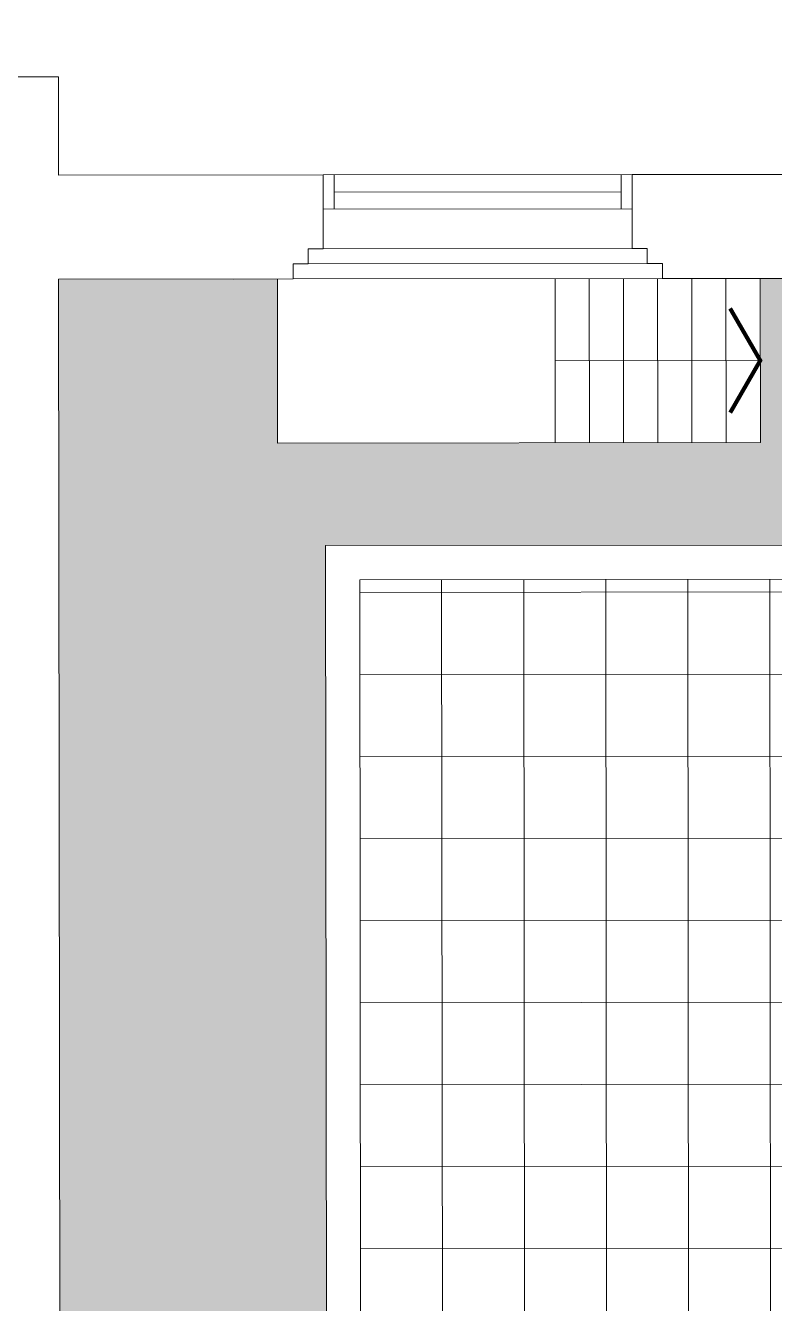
# Model space of a CAD drawing. Header units: millimetres. Extents: x 930469 to 1523124, y -120375 to 411163.
# Drawn here: x 1358767 to 1364242, y 120963 to 130308 of the extents above; entities that cross this region are included whole.
import ezdxf

# ---------------------------------------------------------------- set-up
doc = ezdxf.new("R2010")
doc.units = ezdxf.units.MM
doc.layers.get('0').update_dxf_attribs({"color": 8, "lineweight": 0})
for name, color, linetype, lineweight in [('Dia vat', 8, 'Continuous', 0), ('Xref Landscape 48lythuongkiet 2020 06 01$0$1', 8, 'Continuous', 0), ('Xref Landscape 48lythuongkiet 2020 06 01$0$HATCH', 8, 'Continuous', 0), ('Xref Landscape 48lythuongkiet 2020 06 01$0$MANH', 8, 'Continuous', 0), ('Xref Landscape 48lythuongkiet 2020 06 01$0$NETTHAY', 8, 'Continuous', 0)]:
    doc.layers.add(name, color=color, linetype=linetype, lineweight=lineweight)

# ---------------------------------------------------------------- blocks, each defined once
blk = doc.blocks.new('Xref Landscape 48lythuongkiet 2020 06 01$0$45 LTK')
at = {"layer": 'Xref Landscape 48lythuongkiet 2020 06 01$0$HATCH'}
h = blk.add_hatch(dxfattribs=at)
h.set_pattern_fill('OPGACH04', color=256, scale=79.99999999999989, angle=-6.212020862233431e-17, style=0)
h.set_pattern_definition([(44.99999999999999, (-747057.9779961099, 478711.1090431203), (4.29101199017623e-14, 452.5483399593919), [960.0000000000038, -320.0000000000012]), (134.9999999999999, (-746831.7038279764, 478937.3832135201), (4.29101199017623e-14, 452.5483399593919), [959.9999999999974, -319.9999999999991])])
h.paths.add_polyline_path([(30645.21717822517, -3620.764974119083), (30700.00000047695, -3652.393849852378), (30700.00000047701, 354.9999928465695), (28749.99999976176, 354.999991892837), (28749.99999892712, -12485.0000000018), (30915.00000095356, -12485.0000081071), (30915.00000059622, -10534.9999985699), (30645.21717798733, -10535.00000572292)])
h.paths.add_polyline_path([(34490.00000083447, -10535.00000715349), (30915.00000059622, -10534.9999985699), (30915.00000095356, -12485.0000081071), (34490.00000262284, -12485.00000715337)])
h.paths.add_polyline_path([(38030.50000309979, -11735.00000333972), (36400.00000047695, -11735.00000572199), (36400.00000035798, -10535.00000667659), (34490.00000083447, -10535.00000715349), (34489.99999976181, -13685.00000000087), (38030.50000035716, -13684.99999380199)])
h.paths.add_polyline_path([(41905.50000059587, -11734.9999995231), (38030.50000309979, -11735.00000333972), (38030.50000035716, -13684.99999380199), (41905.50000143005, -13685.00000953709)])
h.paths.add_polyline_path([(45546.00000071511, -10534.9999947566), (43600.000001073, -10535.0000076298), (43599.99999976211, -11734.99999809399), (41905.50000059587, -11734.9999995231), (41905.50000143005, -13685.00000953709), (45546.0000008347, -13685.00000762934)])
h.paths.add_polyline_path([(49178.19607818144, -10535.00000763027), (45546.00000071511, -10534.9999947566), (45545.99999976193, -12485.00000524515), (49178.11417269739, -12484.99999952497)])
h.paths.add_polyline_path([(51249.99999928486, 354.9999990459182), (49300.00000095391, 354.9999938002438), (49299.99999892697, -3652.393845083134), (49354.78282320462, -3620.764973641315), (49354.7828224898, -10535.00000715296), (49178.19607818144, -10535.00000763027), (49178.11417269739, -12484.99999952497), (51250.00000286088, -12485.00000047771)])
h.paths.add_polyline_path([(51250.00000047678, 3394.99999952229), (54435.00000190755, 3394.999999044521), (54435.00000083444, 4145.000000475906), (50899.99999833104, 4144.999991892837), (50900.00000047692, 5345.000001906417), (49300.00000107309, 5344.999999999069), (49300.00000095391, 354.9999938002438), (51249.99999928486, 354.9999990459182)])
h.paths.add_polyline_path([(58865.00000071546, 5344.999998091778), (57984.99999856905, 5345.000002859684), (55285.00000238395, 5344.999990937358), (54434.99999999985, 5344.999995229824), (54435.00000190755, 3394.999999044521), (58864.99999904653, 3395.000000475033)])
h.paths.add_polyline_path([(63235.00000047704, 5344.999999999127), (62254.99999999971, 5344.999993802165), (59555.00000071526, 5344.999992844707), (58865.00000071546, 5344.999998091778), (58864.99999904653, 3395.000000475033), (63234.99999988088, 3394.999994753918)])
h.paths.add_polyline_path([(67105.00000059602, 5344.999991891964), (66525.00000309927, 5345.000001429638), (63825.00000143092, 5344.999993801175), (63235.00000047704, 5344.999999999127), (63234.99999988088, 3394.999994753918), (65155.00000238413, 3394.999997614475), (65154.99999976152, 354.9999966594041), (67105.00000095373, 354.9999980899156), (67105.00000155001, 1874.999998089857), (67105.0000005961, 3414.999992368801)])
h.paths.add_polyline_path([(68485.00000023821, -4.656612873077393e-10), (68359.99999928538, -6.678455974906683e-06), (67105.00000166925, -7.62939453125e-06), (67105.00000095373, 354.9999980899156), (65154.99999976152, 354.9999966594041), (65155.0000004771, -1950.000000001281), (68485.00000059634, -1950.000003338733)])
h.paths.add_polyline_path([(71254.99999999945, -7.153896149247885e-06), (69900.0000014308, -7.630267646163702e-06), (68485.00000023821, -4.656612873077393e-10), (68485.00000059634, -1950.000003338733), (71255.00000023833, -1949.999999049003)])
h.paths.add_polyline_path([(76585.00000071511, -2.863758709281683e-06), (74944.99999952334, -5.723792128264904e-06), (72245.0000016684, -8.107104804366827e-06), (71254.99999999945, -7.153896149247885e-06), (71255.00000023833, -1949.999999049003), (76585.00000000041, -1949.999992847384)])
h.paths.add_polyline_path([(79685.0000005961, -8.106173481792212e-06), (78830.00000035777, -5.723850335925817e-06), (77290.00000226503, -7.153430487960577e-06), (76585.00000071511, -2.863758709281683e-06), (76585.00000000041, -1949.999992847384), (79685.00000047637, -1949.999998093059)])
h.paths.add_polyline_path([(82035.00000095373, 354.9999928465695), (80085.00000166864, 355.000000475964), (80085.00000059587, -1.001352211460471e-05), (79685.0000005961, -8.106173481792212e-06), (79685.00000047637, -1949.999998093059), (82034.99999904638, -1950.000007154304)])
h.paths.add_polyline_path([(82035.00000047655, 5844.999994753511), (81585.0000007152, 5844.999992846628), (81585.00000095376, 3774.999992844765), (81365.00000226477, 3774.999992370664), (81365.00000047684, 3994.999993323348), (80085.0000025031, 3994.999991892953), (80085.00000059619, 2134.99999284657), (80085.00000166864, 355.000000475964), (82035.00000095373, 354.9999928465695)])
h.paths.add_polyline_path([(80183.42860436445, 3104.999998569605, -1), (80883.42860519877, 3104.99998951063, -1)], flags=16)
h.paths.add_polyline_path([(82035.00000190717, 9174.99999284657), (81585.0000023839, 9174.999992369674), (81585.0000007152, 5844.999992846628), (82035.00000047655, 5844.999994753511)])
h.paths.add_polyline_path([(82034.9999995229, 14145.00000142964), (80084.99999976132, 14144.99999999913), (80085.00000011874, 13007.49999952037), (80084.99999868809, 11055), (81364.99999952345, 11054.99999236967), (81364.99999988114, 11275.00000238331), (81585.00000059546, 11274.99999999907), (81585.0000023839, 9174.999992369674), (82035.00000190717, 9174.99999284657)])
h.paths.add_polyline_path([(82035.00000047713, 19114.99999046233), (81585.00000023827, 19114.99999713717), (81584.99999916521, 17014.99999332346), (81365.00000143016, 17014.99999475479), (81365.00000262287, 17234.99999380024), (80085.0000019068, 17235.00000190648), (80084.99999940372, 15282.49999475211), (80084.99999976132, 14144.99999999913), (82034.9999995229, 14145.00000142964)])
h.paths.add_polyline_path([(82035.00000274193, 22444.99999570753), (81585.00000238416, 22444.99999713805), (81585.00000023827, 19114.99999713717), (82035.00000047713, 19114.99999046233)])
h.paths.add_polyline_path([(82035.00000047658, 27889.999994752), (80085.00000035734, 27889.99999332428), (80085.00000000026, 26109.99999999814), (80085.00000107259, 24294.99999332154), (81365.00000047727, 24294.99999332434), (81365.0000009537, 24514.99999379931), (81585.0000005961, 24515.00000142964), (81585.00000238416, 22444.99999713805), (82035.00000274193, 22444.99999570753)])
h.paths.add_polyline_path([(80889.35903334562, 25172.65819787892, -1), (80189.35903251162, 25172.65818691166, -1)], flags=16)
h.paths.add_polyline_path([(82034.99999988088, 28994.99999284936), (79684.99999904624, 28994.99999141518), (79684.9999998807, 28244.999991416), (80085.00000023856, 28244.99999475392), (80085.00000035734, 27889.99999332428), (82035.00000047658, 27889.999994752)])
h.paths.add_polyline_path([(82035.00000035783, 30194.999991416), (79685.00000047678, 30195.00000190648), (79684.99999904624, 28994.99999141518), (82034.99999988088, 28994.99999284936)])
h.paths.add_polyline_path([(79685.00000047678, 30195.00000190648), (76585.00000226515, 30194.99999999866), (76584.99999964243, 28994.99999904545), (77979.57641458468, 28994.99999284471, -0.3117217144863974), (78377.33631551237, 28994.99999189103), (79684.99999904624, 28994.99999141518)])
h.paths.add_polyline_path([(79684.99999904624, 28994.99999141518), (78377.33631551237, 28994.99999189103, -0.2464251169534145), (78528.45636487048, 28706.99520111002, -1), (77828.45636689704, 28706.99519252684, -0.2464251169533241), (77979.57641458468, 28994.99999284471), (76584.99999964243, 28994.99999904545), (76585.00000023816, 28244.99999141699), (77290.00000000026, 28244.99999999913), (78829.99999976138, 28244.99999427801), (79684.9999998807, 28244.999991416)])
h.paths.add_polyline_path([(76585.00000226515, 30194.99999999866), (71255.00000083458, 30195.00000095187), (71255.00000262275, 28994.99999236973), (73400.93852102739, 28994.99999284564, -0.3117217145117872), (73798.69842135874, 28994.99999952223), (76584.99999964243, 28994.99999904545)])
h.paths.add_polyline_path([(76584.99999964243, 28994.99999904545), (73798.69842135874, 28994.99999952223, -0.2464251169410799), (73949.81847155085, 28706.99519872578, -1), (73249.81847083603, 28706.9951915741, -0.2464251169409896), (73400.93852102739, 28994.99999284564), (71255.00000262275, 28994.99999236973), (71255.00000083426, 28244.99999999866), (72245.00000083461, 28244.99999952182), (74945.0000010728, 28244.99999904359), (76585.00000023816, 28244.99999141699)])
h.paths.add_polyline_path([(71255.00000083458, 30195.00000095187), (68484.99999988059, 30194.99999570852), (68485.0000007152, 28995.0000004769), (69049.57641518154, 28994.99999427708, -0.3117217144605641), (69447.33631753936, 28995.00000095234), (71255.00000262275, 28994.99999236973)])
h.paths.add_polyline_path([(71255.00000262275, 28994.99999236973), (69447.33631753936, 28995.00000095234, -0.2464251169658394), (69598.45636725405, 28706.99519872526, -1), (68898.45636379701, 28706.99519157136, -0.2464251169657491), (69049.57641518154, 28994.99999427708), (68485.0000007152, 28995.0000004769), (68485.0000015496, 28245.00000143057), (69900.00000107317, 28244.99999904545), (71255.00000083426, 28244.99999999866)])
h.paths.add_polyline_path([(68484.99999988059, 30194.99999570852), (65154.99999988038, 30194.99999999913), (65155.00000083432, 28994.99999380024), (68485.0000007152, 28995.0000004769)])
h.paths.add_polyline_path([(68485.0000007152, 28995.0000004769), (65155.00000083432, 28994.99999380024), (65155.00000059622, 27890.00000047637), (67105.00000143072, 27889.99999189097), (67105.00000023856, 28244.99999189284), (68360.00000202685, 28244.99999284651), (68485.0000015496, 28245.00000143057)])
h.paths.add_polyline_path([(67105.0000022653, 24769.99999475392), (66015.00000000067, 24769.99999523076), (66015.00000035798, 27149.99999475339), (67105.0000013116, 27149.99999332434), (67105.00000143072, 27889.99999189097), (65155.00000059622, 27890.00000047637), (65155.00000011903, 24904.99999427708), (63235.00000047716, 24904.99999999913), (63235.00000071546, 22944.99999332341), (63824.99999928495, 22944.99999236967), (66525.00000047643, 22945.00000047596), (67105.00000107309, 22944.99999284605)])
h.paths.add_polyline_path([(65529.81847059759, 23450.141888618, -1), (64829.81847095449, 23450.14189100178, -1)], flags=16)
h.paths.add_polyline_path([(63235.00000047716, 24904.99999999913), (58864.99999964269, 24905.00000429066), (58865.00000250337, 22944.9999961853), (59555.00000035783, 22945.00000095181), (62255.00000035772, 22944.99999332341), (63235.00000071546, 22944.99999332341)])
h.paths.add_polyline_path([(61259.81847119387, 23450.14188861853, -1), (60559.81847083609, 23450.14188909443, -1)], flags=16)
h.paths.add_polyline_path([(58864.99999964269, 24905.00000429066), (54435.00000143037, 24904.99999141699), (54435.00000059613, 22944.99999284564), (55284.99999928489, 22944.99999475345), (57984.99999988053, 22944.99999999726), (58865.00000250337, 22944.9999961853)])
h.paths.add_polyline_path([(56989.81847023984, 23450.14188718621, -1), (56289.81847131252, 23450.14189052314, -1)], flags=16)
h.paths.add_polyline_path([(54435.00000143037, 24904.99999141699), (52530.00000000017, 24904.99999475392), (52529.99999916559, 27890.00000572018), (50579.99999952267, 27890.00000047591), (50579.99999868849, 27804.9999928461), (50579.99999988099, 26264.99999999726), (50580.00000143045, 25844.99999618263), (51795.00000000032, 25844.99999284651), (51795.00000119206, 23464.99999284657), (50580.00000047669, 23464.99999141792), (50579.99999892685, 22944.99999999913), (51015.00000035783, 22944.99999809172), (53715.00000083432, 22944.99999236927), (54435.00000059613, 22944.99999284564)])
h.paths.add_polyline_path([(52719.81846976303, 23450.1419014922, -1), (52019.81847059712, 23450.14188957133, -1)], flags=16)
h.paths.add_polyline_path([(50693.92216193685, 27041.24148130516, -1), (51393.9221622948, 27041.24149083998, -1)], flags=16)
h.paths.add_polyline_path([(52530.00000000012, 28994.99999332253), (50579.99999976176, 28994.99999379937), (50579.99999952267, 27890.00000047591), (52529.99999916559, 27890.00000572018)])
h.paths.add_polyline_path([(52530.00000095362, 31264.99999713904), (49179.95178115397, 31264.9999966608), (49179.93287861333, 30814.99999380019), (50325.0000001193, 30814.99999761395), (50325.00000178843, 30594.9999999982), (50105.00000107274, 30595.00000095187), (50105.00000131139, 29315.00000190455), (50580.00000011918, 29314.99999236787), (50579.99999976176, 28994.99999379937), (52530.00000000012, 28994.99999332253)])
h.paths.add_polyline_path([(49179.95178115397, 31264.9999966608), (45546.00000047634, 31264.99999427708), (45545.99999999985, 30814.99999284465), (49179.93287861333, 30814.99999380019)])
h.paths.add_polyline_path([(48793.71428620804, 2584.964098452649), (49356.28571629507, 2584.964091300091), (49356.28571438752, 2254.964087008557), (48793.71428620836, 2254.964087485452)], flags=9)
h.paths.add_polyline_path([(80216.97514414781, 2837.232620714814), (80847.84192573998, 2837.23261117941), (80847.84192574042, 3362.232615470013), (80216.97514307499, 3362.232615945453)], flags=24)
h.paths.add_polyline_path([(80222.90556967189, 24904.89080715273), (80853.77235364923, 24904.89081477845), (80853.77235400624, 25429.89080381306), (80222.90556943428, 25429.89081430255)], flags=24)
h.paths.add_polyline_path([(64920.05529081795, 23182.37452173146), (65428.38862371453, 23182.37451505481), (65428.38862419114, 23707.37451743992), (64920.05529200996, 23707.37451124104)], flags=24)
h.paths.add_polyline_path([(60650.05529165297, 23182.37450933416), (61158.38862168809, 23182.37451743992), (61158.38862502589, 23707.37450933375), (60650.05529117581, 23707.37451982312)], flags=24)
h.paths.add_polyline_path([(56380.05529057977, 23182.37451887131), (56888.38862383409, 23182.37451219565), (56888.3886252644, 23707.37451839499), (56380.05529046076, 23707.37451696303)], flags=24)
h.paths.add_polyline_path([(52110.0552914142, 23182.37450838095), (52618.38862276048, 23182.37451648724), (52618.38862419137, 23707.37450885499), (52110.05529129488, 23707.37451696309)], flags=24)
h.paths.add_polyline_path([(50727.46869957476, 26773.47410106525), (51355.80203330479, 26773.47410583362), (51355.8020331859, 27298.47410154255), (50727.4686996933, 27298.47410821822)], flags=24)
h = blk.add_hatch(dxfattribs=at)
h.set_pattern_fill('LATSAN09', color=256, scale=99.9999999999996, angle=-6.212020862233431e-17, style=0)
h.set_pattern_definition([(359.9999999999999, (-747057.9779961099, 478711.1090431203), (3.699263118051022e-13, 599.9999999999994), []), (90, (-747057.9779961099, 478711.1090431203), (-599.9999999999994, 3.699263118051022e-13), [])])
h.paths.add_polyline_path([(400.0000017876737, -4064.62283134734), (-34.99999916623347, -3956.864024162234), (-34.99999916541856, -2200.00000667799), (-2199.999999880674, -2200.000010013522), (-2199.999997854, -5279.341140271106), (400.0000002384768, -5923.416790963092)])
h.paths.add_polyline_path([(3500.000000238419, -4832.559192658809), (400.0000017876737, -4064.62283134734), (400.0000002384768, -5923.416790963092), (3500.000002027082, -6691.353160857165)])
h.paths.add_polyline_path([(8830.000000000175, -6152.914296152012), (3500.000000238419, -4832.559192658809), (3500.000002027082, -6691.353160857165), (8829.999999999709, -8011.708255290927)])
h.paths.add_polyline_path([(11600.00000143063, -6839.10259342374), (8830.000000000175, -6152.914296152012), (8829.999999999709, -8011.708255290927), (11600.0000014308, -8697.89655208675)])
h.paths.add_polyline_path([(12580.00000047695, -7081.869562148931), (11600.00000143063, -6839.10259342374), (11600.0000014308, -8697.89655208675), (12580.00000047643, -8940.663531304279)])
h.paths.add_polyline_path([(16939.99999988102, 354.9999933234067), (15095.00000047643, 355.0000009528012), (15095.00000059564, -6554.736118794826, -0.487264403048862), (13978.59191536839, -7428.330721856037), (12580.00000047695, -7081.869562148931), (12580.00000047643, -8940.663531304279), (16940.0000004773, -10020.72886562621)])
h.paths.add_polyline_path([(16940.00000107271, 3144.999994277081), (15094.99999964243, 3145.000000475964), (15095.00000047643, 355.0000009528012), (16939.99999988102, 354.9999933234067)])
h.paths.add_polyline_path([(21095.00000059628, 3144.99999284657), (16940.00000107271, 3144.999994277081), (16939.99999988102, 354.9999933234067), (21095.00000214635, 354.9999952307553)])
h.paths.add_polyline_path([(21095.00000214635, 354.9999952307553), (16939.99999988102, 354.9999933234067), (16940.0000004773, -10020.72886562621), (20843.63751792879, -10987.74343538459), (20817.18764114351, -11094.51611709682), (21095.000000239, -11163.33617734903), (21095.00000083511, -5797.275034428516), (20393.63751876308, -6498.637526036182), (17895.00000262307, -6498.637523174169), (16995.00000143092, -5598.637523651007), (16995.00000011944, -3100.000007630268), (17895.00000119186, -2200.000000000815), (20393.63751935976, -2200.000001431385), (21094.99999988097, -2901.362491131644)])
h.paths.add_polyline_path([(25680.00000107323, 355.0000057211728), (21095.00000214635, 354.9999952307553), (21094.99999988097, -2901.362491131644), (21293.63751649845, -3100.000006674672), (21293.63751804829, -5598.637517929426), (21095.00000083511, -5797.275034428516), (21095.000000239, -11163.33617734903), (25680.0000004769, -12299.13883447548)])
h.paths.add_polyline_path([(25679.99999999953, 3144.99999284657), (21095.00000059628, 3144.99999284657), (21095.00000214635, 354.9999952307553), (25680.00000107323, 355.0000057211728)])
h.paths.add_polyline_path([(28500.00000238378, 3145.000003812893), (25679.99999999953, 3144.99999284657), (25680.00000107323, 355.0000057211728), (28499.99999988091, 354.9999980926514)])
h.paths.add_polyline_path([(28499.99999988091, 354.9999980926514), (25680.00000107323, 355.0000057211728), (25680.0000004769, -12299.13883447548), (28500.00000000012, -12997.71320247644)])
h.paths.add_polyline_path([(54434.9999997612, 354.999993324338), (51500.00000000009, 354.9999909401522), (51500.00000035774, -12997.71320200054), (54435.00000154958, -12270.65087413881)])
h.paths.add_polyline_path([(54435.00000095411, 3144.999990936893), (51499.99999988073, 3144.999999999069), (51500.00000000009, 354.9999909401522), (54434.9999997612, 354.999993324338)])
h.paths.add_polyline_path([(58865.00000083499, 3145.000000476895), (54435.00000095411, 3144.999990936893), (54434.9999997612, 354.999993324338), (58865.00000047692, 354.9999999991269)])
h.paths.add_polyline_path([(58706.36248397848, -3100.000005247013), (58865.00000035806, -2941.362488271145), (58865.00000047692, 354.9999999991269), (54434.9999997612, 354.999993324338), (54435.00000154958, -12270.65087413881), (58865.0000027421, -11173.24504089344), (58865.00000011871, -5757.275041581597), (58706.36248290545, -5598.637516977673)])
h.paths.add_polyline_path([(63235.00000071546, 3145.000002858753), (58865.00000083499, 3145.000000476895), (58865.00000047692, 354.9999999991269), (63235.00000047646, 354.9999914151267)])
h.paths.add_polyline_path([(63235.00000047646, 354.9999914151267), (58865.00000047692, 354.9999999991269), (58865.00000035806, -2941.362488271145), (59606.36248397848, -2200.000006676535), (62105.00000059634, -2200.000005244685), (63005.00000059567, -3100.000000000873), (63005.00000035804, -5598.63752555981), (62105.00000083432, -6498.637509823719), (59606.36248481297, -6498.637521744648), (58865.00000011871, -5757.275041581597), (58865.0000027421, -11173.24504089344), (59182.81236028683, -11094.51611614309), (59156.36248350103, -10987.74342918431), (63234.99999904653, -9977.377613069373)])
h.paths.add_polyline_path([(68485.0000021453, -6818.046268940845), (66021.40808582294, -7428.330725672131, -0.4872644030488623), (64905.00000047704, -6554.73611211864), (64905.00000035745, 354.9999999991269), (63235.00000047646, 354.9999914151267), (63234.99999904653, -9977.377613069373), (68485.00000214545, -8676.840226175147)])
h.paths.add_polyline_path([(64905.00000000032, 3144.999993323814), (63235.00000071546, 3145.000002858753), (63235.00000047646, 354.9999914151267), (64905.00000035745, 354.9999999991269)])
h.paths.add_polyline_path([(71255.00000047687, -6131.857972624653), (68485.0000021453, -6818.046268940845), (68485.00000214545, -8676.840226175147), (71255.00000047724, -7990.651929377578)])
h.paths.add_polyline_path([(76585.00000250342, -4811.502879622334), (71255.00000047687, -6131.857972624653), (71255.00000047724, -7990.651929377578), (76585.00000059587, -6670.296838761191)])
h.paths.add_polyline_path([(79685.00000023853, -4043.566519263142), (76585.00000250342, -4811.502879622334), (76585.00000059587, -6670.296838761191), (79190.19918501363, -6024.933230877854), (79684.99999856937, -5654.725269318966)])
h.paths.add_polyline_path([(82284.9999985692, -2200.000009538082), (80035.00000083444, -2200.000007629336), (80035.0000002379, -3956.864021303132), (79685.00000023853, -4043.566519263142), (79684.99999856937, -5654.725269318966), (82285.00000047652, -3709.41586160654)])
h.paths.add_polyline_path([(19164.02641022211, -7225.799880027713), (20680.69307720708, -7225.799881461018), (20680.69307696831, -6618.65701103484), (19164.02641165286, -6618.657022000174)], flags=24)
h.paths.add_polyline_path([(59258.59263944603, -7225.799876691308), (60775.259304643, -7225.799876690784), (60775.25930440435, -6618.657023907523), (59258.59263694342, -6618.657021048421)], flags=24)
at = {"layer": 'Xref Landscape 48lythuongkiet 2020 06 01$0$1', "const_width": 29.99999999999997}
blk.add_lwpolyline([(54209.99999904656, 5126.051178930851), (54430.00000023827, 4744.99999952229), (54210.00000166852, 4363.948815820739)], dxfattribs=at)
at = {"layer": 'Xref Landscape 48lythuongkiet 2020 06 01$0$MANH'}
for p, q in [((51234.99999999962, 6104.999995230348), (53495.00000178776, 6104.99999284657)), ((51315.00000035783, 6104.999991892895), (51315.00000059602, 5855.00000476843)), ((53415.00000011918, 6104.999999045045), (53415.0000007152, 5854.999991416)), ((51315.00000047695, 5979.999998091778), (53415.00000202665, 5979.99999284657)), ((51235.00000047716, 5854.99999618443), (53495.00000083476, 5854.999994276091)), ((51235.00000035772, 5564.999997139967), (53495.00000059578, 5565.000000954722)), ((51124.99999952348, 5454.999998091778), (53605.00000047704, 5454.999994753918)), ((50900.00000047692, 5345.000001906417), (50899.99999833104, 4144.999991892837)), ((51015.00000047713, 5344.99999952229), (53715.00000011898, 5344.999991415127)), ((52930.00000047716, 5344.99999475386), (52930.00000023871, 4144.999994753976)), ((53179.99999916553, 5345.000004290661), (53179.99999880823, 4145.000000953733)), ((53430.00000238439, 5344.999997138104), (53430.00000047672, 4144.999998092768)), ((53680.00000095385, 5345.000002383254), (53679.99999976117, 4144.999992369732)), ((53930.0000004769, 5344.999999046384), (53930.00000202676, 4144.999992846511)), ((54179.99999880753, 5344.999991417921), (54180.00000047666, 4145.000000952336)), ((54430.00000023819, 5344.999993800302), (54430.00000011941, 4144.999994753452)), ((52930.00000250372, 4744.999997614883), (54430.00000023827, 4744.99999952229)), ((54430.00000011941, 4144.999994753452), (50899.99999833104, 4144.999991892837)), ((51250.00000047678, 3394.99999952229), (51250.00000071578, -14541.71174049465)), ((65155.00000238413, 3394.999997614475), (51250.00000047678, 3394.99999952229)), ((64905.00000000032, 3144.999993323814), (51499.99999988073, 3144.999999999069)), ((51499.99999988073, 3144.999999999069), (51500.00000083429, -14541.71174907772))]:
    blk.add_line(p, q, dxfattribs=at)
at = {"layer": 'Xref Landscape 48lythuongkiet 2020 06 01$0$NETTHAY'}
for p, q in [((48860.0000007152, 6824.999990940094), (49300.00000119221, 6824.999995229766)), ((49300.00000000032, 6104.999994753918), (49300.00000119221, 6824.999995229766)), ((51234.99999999962, 6104.999995230348), (49300.00000000032, 6104.999994753918)), ((51234.99999999962, 6104.999995230348), (51235.00000035772, 5564.999997139967)), ((53495.00000178776, 6104.99999284657), (55505.00000131078, 6104.999995231687)), ((53495.00000059578, 5565.000000954722), (53495.00000178776, 6104.99999284657)), ((51125.00000321816, 5564.99999523256), (51124.99999952348, 5454.999998091778)), ((51125.00000321816, 5564.99999523256), (51235.00000035772, 5564.999997139967)), ((51125.00000321816, 5564.99999523256), (51124.99999952348, 5454.999998091778)), ((53604.99999988076, 5564.999996663071), (53495.00000059578, 5565.000000954722)), ((53605.00000047704, 5454.999994753918), (53604.99999988076, 5564.999996663071)), ((51015.00000023804, 5454.999995230814), (51124.99999952348, 5454.999998091778)), ((51015.00000023804, 5454.999995230814), (51015.00000047713, 5344.99999952229)), ((51015.00000023804, 5454.999995230814), (51124.99999952348, 5454.999998091778)), ((51015.00000023804, 5454.999995230814), (51015.00000047713, 5344.99999952229)), ((53715.00000071534, 5454.999993322941), (53605.00000047704, 5454.999994753918)), ((53715.00000011898, 5344.999991415127), (53715.00000071534, 5454.999993322941)), ((49300.00000107309, 5344.999999999069), (49300.00000083479, -3106.280386925617)), ((49299.99999892697, -3652.393845083134), (49300.00000107309, 5344.999999999069)), ((51015.00000047713, 5344.99999952229), (49300.00000107309, 5344.999999999069)), ((51015.00000047713, 5344.99999952229), (50580.00000190779, 5345.000007628521)), ((55285.00000238395, 5344.999990937358), (53715.00000011898, 5344.999991415127)), ((53715.00000011898, 5344.999991415127), (55285.00000238395, 5344.999990937358))]:
    blk.add_line(p, q, dxfattribs=at)
blk = doc.blocks.new('A$Ca17935cf')
at = {"rotation": 0.06106569006640072}
blk.add_blockref('Xref Landscape 48lythuongkiet 2020 06 01$0$45 LTK', (7678.847527390448, 33211.828152295), dxfattribs=at)

msp = doc.modelspace()

# ---------------------------------------------------------------- block references
at = {"layer": 'Dia vat'}
msp.add_blockref('A$Ca17935cf', (1302034.752133244, 89843.80650514862), dxfattribs=at)

doc.saveas('drawing.dxf')
